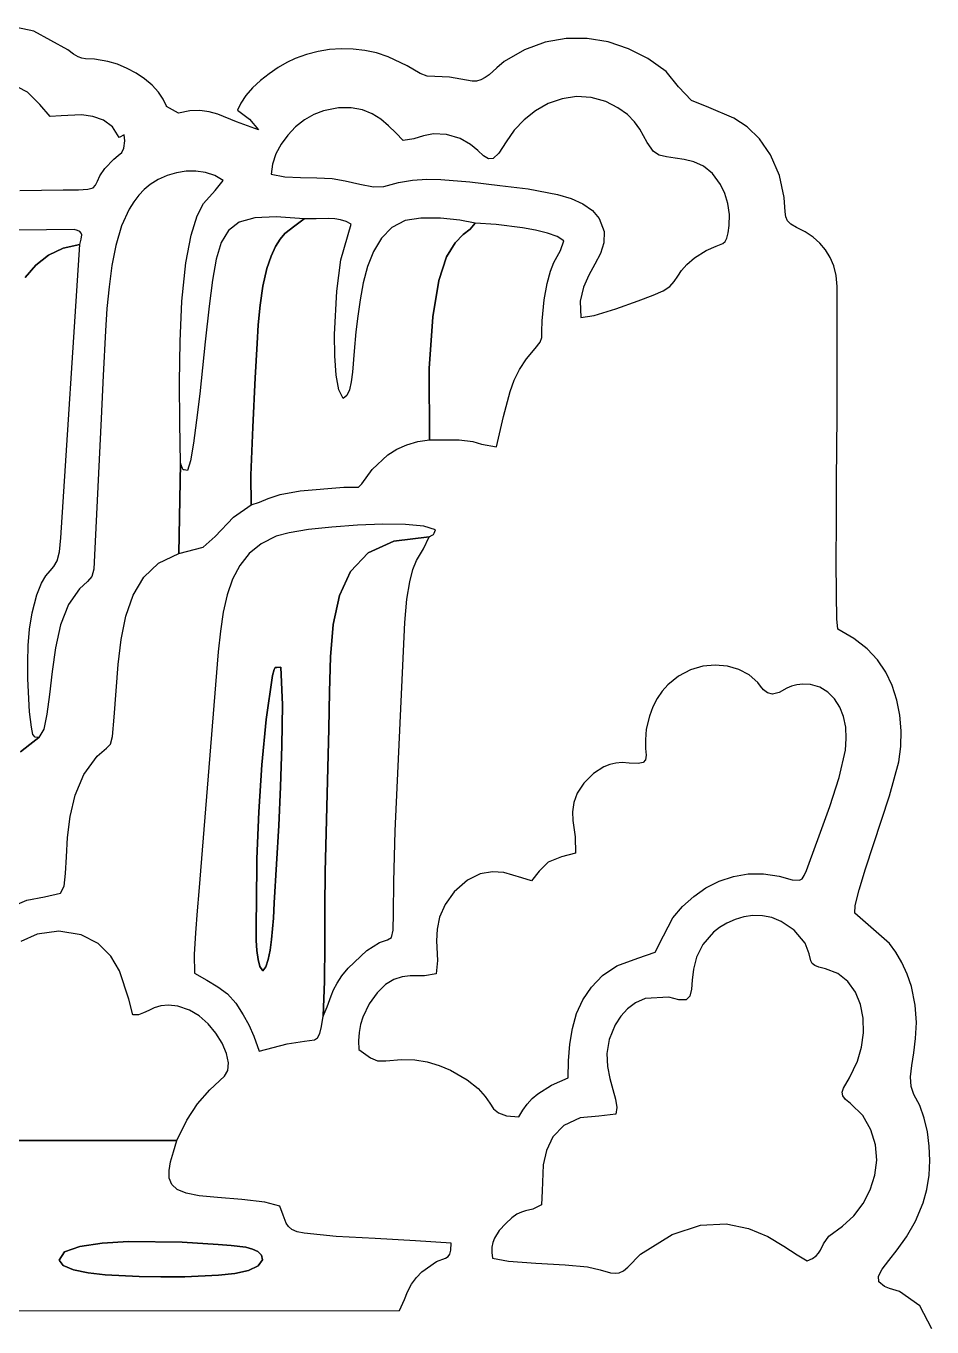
# Model space of a CAD drawing. Header units: millimetres. Extents: x 265.6 to 315.6, y -9426.2 to -9374.5.
# Drawn here: x 297.13 to 315.45, y -9408.17 to -9381.87 of the extents above; entities that cross this region are included whole.
import ezdxf

# ---------------------------------------------------------------- set-up
doc = ezdxf.new("R2010")
doc.units = ezdxf.units.MM
doc.header["$MEASUREMENT"] = 0
doc.layers.add('Capa 1', color=7, linetype='Continuous')

msp = doc.modelspace()

# ---------------------------------------------------------------- linework, layer by layer
at = {"layer": 'Capa 1', "color": 28}
msp.add_lwpolyline([(315.4512, -9408.2071), (315.2058, -9407.742), (314.7955, -9407.4486), (314.5898, -9407.3887), (314.4889, -9407.3514), (314.3793, -9407.2566), (314.3717, -9407.1415), (314.4448, -9406.9995), (314.5772, -9406.8241), (314.7477, -9406.609), (314.9349, -9406.3475), (315.1177, -9406.0333), (315.2746, -9405.6598), (315.3484, -9405.3877), (315.393, -9405.1008), (315.4091, -9404.8062), (315.3974, -9404.5111), (315.3586, -9404.2227), (315.2934, -9403.9482), (315.2025, -9403.6948), (315.0867, -9403.4696), (315.0281, -9403.3068), (315.02, -9403.1115), (315.0447, -9402.8841), (315.0843, -9402.6252), (315.1209, -9402.3351), (315.1367, -9402.0145), (315.1137, -9401.6637), (315.0342, -9401.2833), (314.9494, -9401.0364), (314.8428, -9400.8022), (314.7207, -9400.5921), (314.5895, -9400.4174), (313.8888, -9399.8018), (313.898, -9399.6456), (313.9783, -9399.3315), (314.1087, -9398.906), (314.2684, -9398.416), (314.5923, -9397.429), (314.7832, -9396.7441), (314.82, -9396.4314), (314.8258, -9396.1155), (314.7994, -9395.802), (314.7396, -9395.4963), (314.6452, -9395.2041), (314.515, -9394.9308), (314.3478, -9394.682), (314.1425, -9394.4632), (313.8719, -9394.2509), (313.547, -9394.0638), (313.5292, -9393.8514), (313.5199, -9393.3617), (313.5171, -9392.6815), (313.519, -9391.8974), (313.5238, -9391.096), (313.5296, -9390.3641), (313.5344, -9389.7881), (313.5365, -9389.4549), (313.5344, -9387.1336), (313.5123, -9386.9145), (313.4652, -9386.7192), (313.394, -9386.5456), (313.2999, -9386.3921), (313.1837, -9386.2568), (313.0464, -9386.1378), (312.889, -9386.0332), (312.7126, -9385.9413), (312.5976, -9385.8754), (312.5296, -9385.8055), (312.4954, -9385.7242), (312.4816, -9385.6241), (312.462, -9385.3382), (312.3648, -9384.889), (312.1888, -9384.4709), (311.9655, -9384.149), (311.712, -9383.9078), (311.4453, -9383.7321), (310.9401, -9383.5152), (310.5859, -9383.3753), (310.3277, -9383.0965), (310.0746, -9382.7912), (309.7058, -9382.5288), (309.313, -9382.3274), (308.9026, -9382.1902), (308.4807, -9382.1207), (308.0537, -9382.1222), (307.6278, -9382.1983), (307.2092, -9382.3522), (306.8043, -9382.5874), (306.6505, -9382.7158), (306.4957, -9382.8539), (306.4154, -9382.913), (306.332, -9382.9583), (306.2444, -9382.9842), (306.1517, -9382.9854), (305.693, -9382.902), (305.396, -9382.8887), (305.2424, -9382.8821), (305.1007, -9382.8291), (304.8394, -9382.6764), (304.4569, -9382.4898), (304.221, -9382.4145), (303.9836, -9382.3628), (303.7456, -9382.3344), (303.508, -9382.3288), (303.2716, -9382.3455), (303.0373, -9382.384), (302.8059, -9382.4439), (302.5783, -9382.5247), (302.4088, -9382.6042), (302.2289, -9382.7087), (302.0471, -9382.8331), (301.8721, -9382.9722), (301.7124, -9383.1208), (301.5768, -9383.2737), (301.4738, -9383.4258), (301.412, -9383.5719), (301.6489, -9383.7549), (301.8353, -9383.9661), (301.3862, -9383.8055), (301.0148, -9383.654), (300.8355, -9383.6013), (300.6483, -9383.5742), (300.444, -9383.5808), (300.2136, -9383.6288), (299.9716, -9383.497), (299.9716, -9383.497), (299.9771, -9383.4924), (299.9097, -9383.3467), (299.8096, -9383.204), (299.6815, -9383.0675), (299.5303, -9382.9402), (299.3605, -9382.8251), (299.1771, -9382.7252), (298.9849, -9382.6437), (298.7885, -9382.5835), (298.5153, -9382.5392), (298.3391, -9382.5313), (298.2638, -9382.5195), (298.1846, -9382.4909), (298.0921, -9382.437), (297.9769, -9382.3491), (297.2946, -9381.9764), (296.812, -9381.8693)], dxfattribs=at)
at = {"layer": 'Capa 1', "color": 97}
msp.add_lwpolyline([(297.005, -9385.1973), (297.887, -9385.1834), (298.1944, -9385.1812), (298.3837, -9385.1678), (298.4882, -9385.138), (298.5415, -9385.0866), (298.5769, -9385.0084), (298.6279, -9384.898), (298.728, -9384.7504), (298.9106, -9384.5603), (298.9997, -9384.4883), (299.0683, -9384.4264), (299.1134, -9384.3383), (299.1321, -9384.1872), (299.1321, -9384.1872), (299.12, -9384.0667), (299.017, -9384.1257), (298.8832, -9383.9085), (298.6986, -9383.7705), (298.4828, -9383.6955), (298.2554, -9383.6674), (297.8441, -9383.6868), (297.6216, -9383.6994), (297.4128, -9383.4576), (297.1605, -9383.2093), (296.9656, -9383.1066)], dxfattribs=at)
for points in [[(304.7572, -9384.1854), (304.6133, -9384.0315), (304.4651, -9383.8847), (304.3067, -9383.7525), (304.1319, -9383.6428), (303.9347, -9383.5632), (303.7091, -9383.5213), (303.449, -9383.5249), (303.1485, -9383.5816), (302.9521, -9383.6549), (302.7624, -9383.7653), (302.5853, -9383.9067), (302.4264, -9384.0732), (302.2915, -9384.2585), (302.1863, -9384.4565), (302.1166, -9384.6613), (302.088, -9384.8666), (302.3667, -9384.9178), (302.6832, -9384.9345), (303.0107, -9384.9391), (303.3225, -9384.9542), (303.5851, -9385.0007), (303.8799, -9385.0695), (304.1574, -9385.12), (304.3682, -9385.1115), (304.6617, -9385.0341), (304.9506, -9384.988), (305.2371, -9384.9682), (305.5234, -9384.9699), (306.1042, -9385.0174), (306.7109, -9385.0909), (307.2852, -9385.1623), (307.8796, -9385.2755), (308.1527, -9385.3584), (308.3929, -9385.4645), (308.5874, -9385.5982), (308.7238, -9385.7637), (308.8198, -9386.0202), (308.8183, -9386.2503), (308.7476, -9386.4663), (308.6361, -9386.6804), (308.5122, -9386.9048), (308.4044, -9387.1517), (308.3409, -9387.4332), (308.3503, -9387.7616), (308.6179, -9387.722), (309.0581, -9387.5856), (309.5104, -9387.4252), (309.8148, -9387.3135), (310.0151, -9387.2255), (310.1487, -9387.1328), (310.2394, -9387.0343), (310.3112, -9386.9285), (310.3878, -9386.8142), (310.493, -9386.6901), (310.6507, -9386.5548), (310.8848, -9386.407), (311.0882, -9386.3191), (311.2223, -9386.2651), (311.2686, -9386.223), (311.3041, -9386.156), (311.3308, -9386.0529), (311.3509, -9385.9028), (311.3538, -9385.6773), (311.3215, -9385.4575), (311.2597, -9385.2522), (311.1739, -9385.0703), (311.0104, -9384.8497), (310.8284, -9384.7041), (310.6364, -9384.6158), (310.4426, -9384.5669), (310.2555, -9384.5396), (310.0833, -9384.516), (309.9344, -9384.4785), (309.8172, -9384.4092), (309.694, -9384.223), (309.5456, -9383.9549), (309.437, -9383.8076), (309.2922, -9383.6608), (309.1013, -9383.5214), (308.8543, -9383.3964), (308.5588, -9383.3118), (308.2624, -9383.2958), (307.9716, -9383.3407), (307.6935, -9383.4387), (307.4348, -9383.5822), (307.2022, -9383.7634), (307.0026, -9383.9747), (306.8428, -9384.2082), (306.6947, -9384.4385), (306.5808, -9384.5451), (306.4837, -9384.5544), (306.3859, -9384.4927), (306.2699, -9384.3865), (306.1181, -9384.262), (305.9131, -9384.1456), (305.6374, -9384.0638), (305.372, -9384.0495), (305.1669, -9384.0903), (304.9769, -9384.1483), (304.7572, -9384.1854)], [(309.8575, -9400.5921), (310.0243, -9400.2637), (310.2139, -9399.8963), (310.4092, -9399.6678), (310.633, -9399.4651), (310.8813, -9399.293), (311.1504, -9399.1562), (311.4365, -9399.0595), (311.7357, -9399.0077), (312.0441, -9399.0055), (312.358, -9399.0577), (312.6246, -9399.1299), (312.7746, -9399.1395), (312.8246, -9399.1069), (312.868, -9399.0419), (312.9122, -9398.9389), (312.9648, -9398.7925), (313.1672, -9398.2391), (313.3842, -9397.6477), (313.5753, -9397.058), (313.6998, -9396.5095), (313.7193, -9396.2725), (313.706, -9396.0442), (313.6609, -9395.8304), (313.5851, -9395.6369), (313.4794, -9395.4695), (313.3449, -9395.3341), (313.1825, -9395.2365), (312.9932, -9395.1824), (312.8426, -9395.1722), (312.7156, -9395.186), (312.6082, -9395.2167), (312.5164, -9395.2572), (312.3632, -9395.3397), (312.224, -9395.377), (312.1225, -9395.3497), (312.0472, -9395.2879), (311.9872, -9395.2113), (311.9318, -9395.1397), (311.7564, -9394.9879), (311.5483, -9394.8774), (311.3163, -9394.8102), (311.0693, -9394.7881), (310.8162, -9394.8129), (310.5659, -9394.8867), (310.3273, -9395.0113), (310.1093, -9395.1886), (309.995, -9395.3177), (309.8953, -9395.4641), (309.8097, -9395.6312), (309.7376, -9395.8227), (309.6755, -9396.083), (309.6569, -9396.2993), (309.6616, -9396.4733), (309.6695, -9396.6068), (309.6605, -9396.7014), (309.6144, -9396.7589), (309.511, -9396.781), (309.3302, -9396.7694), (309.1893, -9396.7609), (309.0577, -9396.7707), (308.9345, -9396.7983), (308.8189, -9396.8428), (308.6069, -9396.98), (308.4147, -9397.1766), (308.2799, -9397.3781), (308.207, -9397.5694), (308.1813, -9397.7521), (308.1879, -9397.9276), (308.2396, -9398.2637), (308.2442, -9398.5902), (307.9604, -9398.6651), (307.6886, -9398.7745), (307.508, -9398.9546), (307.357, -9399.1472), (307.1572, -9399.0901), (306.7923, -9398.9804), (306.5653, -9398.9661), (306.3179, -9399.0112), (306.0571, -9399.1396), (305.7897, -9399.3756), (305.6059, -9399.6291), (305.4963, -9399.8822), (305.4437, -9400.1283), (305.4306, -9400.3611), (305.4538, -9400.7608), (305.4273, -9401.0294), (305.1902, -9401.0735), (304.8978, -9401.0722), (304.7374, -9401.0919), (304.5711, -9401.1451), (304.4015, -9401.2467), (304.2312, -9401.4117), (304.0738, -9401.6344), (303.9454, -9401.9055), (303.8988, -9402.0567), (303.8675, -9402.217), (303.8543, -9402.3853), (303.8618, -9402.5606), (304.0962, -9402.7259), (304.2387, -9402.7875), (304.4086, -9402.7857), (304.7254, -9402.7606), (304.9943, -9402.7655), (305.2464, -9402.8069), (305.4853, -9402.8797), (305.7151, -9402.9785), (306.0559, -9403.1718), (306.2782, -9403.3489), (306.4172, -9403.5072), (306.5083, -9403.644), (306.5867, -9403.7566), (306.6877, -9403.8424), (306.8465, -9403.8987), (307.0985, -9403.9228), (307.1756, -9403.7851), (307.2654, -9403.6622), (307.3683, -9403.5522), (307.4849, -9403.4533), (307.761, -9403.2814), (308.0977, -9403.1318), (308.1034, -9402.7873), (308.1288, -9402.4543), (308.1809, -9402.1357), (308.2664, -9401.8347), (308.3922, -9401.5542), (308.565, -9401.2973), (308.7918, -9401.0669), (309.0794, -9400.8662), (309.501, -9400.7118), (309.8575, -9400.5921)], [(312.9251, -9406.8347), (313.0321, -9406.7835), (313.1074, -9406.7302), (313.1593, -9406.6742), (313.1964, -9406.6151), (313.2593, -9406.4849), (313.3633, -9406.335), (313.64, -9406.1292), (313.8697, -9405.9188), (314.0595, -9405.6723), (314.204, -9405.3977), (314.2975, -9405.1034), (314.3347, -9404.7974), (314.3099, -9404.4879), (314.2179, -9404.1831), (314.0529, -9403.8912), (313.806, -9403.6546), (313.6996, -9403.5693), (313.646, -9403.494), (313.6365, -9403.4205), (313.6626, -9403.3408), (313.7863, -9403.1299), (313.9478, -9402.7966), (314.0287, -9402.5154), (314.0658, -9402.222), (314.0577, -9401.9293), (314.0034, -9401.6502), (313.9016, -9401.3976), (313.7509, -9401.1846), (313.5503, -9401.0239), (313.2984, -9400.9286), (313.1653, -9400.895), (313.0796, -9400.8593), (313.0294, -9400.8182), (313.0024, -9400.7683), (312.9702, -9400.6283), (312.8865, -9400.4121), (312.6641, -9400.1504), (312.4042, -9399.9692), (312.2155, -9399.8932), (312.0235, -9399.8563), (311.8322, -9399.8536), (311.6458, -9399.8806), (311.4686, -9399.9324), (311.3046, -9400.0043), (311.1581, -9400.0916), (311.0332, -9400.1895), (310.8179, -9400.4385), (310.6924, -9400.6912), (310.63, -9400.9345), (310.604, -9401.1556), (310.5879, -9401.3415), (310.5548, -9401.4792), (310.4783, -9401.5558), (310.3315, -9401.5583), (310.1303, -9401.5031), (309.6517, -9401.5274), (309.457, -9401.6149), (309.2943, -9401.7367), (309.1588, -9401.8875), (309.0459, -9402.0617), (308.9229, -9402.3569), (308.8778, -9402.6376), (308.8893, -9402.901), (308.9363, -9403.1448), (308.9976, -9403.3661), (309.0521, -9403.5624), (309.0786, -9403.7312), (309.0559, -9403.8697), (308.7178, -9403.9098), (308.3393, -9403.939), (308.0077, -9404.0986), (307.7872, -9404.3276), (307.6555, -9404.5999), (307.5905, -9404.8895), (307.5717, -9405.4165), (307.5532, -9405.7001), (307.3838, -9405.7859), (307.2305, -9405.8206), (307.149, -9405.8452), (307.0586, -9405.8887), (306.9549, -9405.9615), (306.8337, -9406.0742), (306.7014, -9406.2211), (306.6023, -9406.3757), (306.57, -9406.4616), (306.5517, -9406.5563), (306.5492, -9406.662), (306.5646, -9406.7811), (306.8908, -9406.8397), (307.4408, -9406.8793), (308.0334, -9406.9131), (308.4876, -9406.9544), (308.7434, -9407.0146), (308.9509, -9407.0719), (309.0425, -9407.0825), (309.1294, -9407.072), (309.214, -9407.0337), (309.2986, -9406.9607), (309.5606, -9406.6969), (310.1973, -9406.3014), (310.7728, -9406.112), (311.2869, -9406.0845), (311.7393, -9406.175), (312.1296, -9406.3393), (312.4575, -9406.5334), (312.7228, -9406.7132), (312.9251, -9406.8347)]]:
    msp.add_lwpolyline(points, close=True, dxfattribs=at)
at = {"layer": 'Capa 1', "color": 7}
for points in [[(296.8641, -9399.6593), (297.1478, -9399.5419), (297.5087, -9399.4752), (297.8309, -9399.4013), (297.9017, -9399.255), (297.9346, -9399.0014), (297.9517, -9398.6657), (297.975, -9398.2728), (298.0267, -9397.8478), (298.129, -9397.4158), (298.3039, -9397.0017), (298.5737, -9396.6307), (298.7584, -9396.4661), (298.8446, -9396.3887), (298.8803, -9396.2351), (298.9133, -9395.8418), (298.9533, -9395.306), (298.9947, -9394.7774), (299.0545, -9394.27), (299.1496, -9393.7975), (299.2969, -9393.374), (299.5132, -9393.0131), (299.8154, -9392.7289), (300.2205, -9392.5352), (300.2545, -9390.7048), (300.2409, -9389.8887), (300.2356, -9389.0678), (300.2478, -9388.2477), (300.2872, -9387.434), (300.3655, -9386.6576), (300.4698, -9386.0958), (300.5908, -9385.7085), (300.7191, -9385.4557), (300.9605, -9385.1935), (301.1191, -9384.989), (300.9486, -9384.8911), (300.7639, -9384.8296), (300.57, -9384.8018), (300.3722, -9384.805), (300.1756, -9384.8365), (299.9855, -9384.8938), (299.8069, -9384.9741), (299.6451, -9385.0748), (299.5247, -9385.1741), (299.4134, -9385.2904), (299.3115, -9385.423), (299.2191, -9385.5713), (299.0635, -9385.9116), (298.9484, -9386.3055), (298.8704, -9386.7133), (298.8121, -9387.141), (298.7694, -9387.5828), (298.7385, -9388.0332), (298.6957, -9388.9368), (298.6517, -9389.8065), (298.517, -9392.5676), (298.5016, -9392.8512), (298.463, -9392.9973), (298.3758, -9393.0983), (298.2149, -9393.2463), (297.9897, -9393.5651), (297.8332, -9393.9757), (297.7285, -9394.4404), (297.6589, -9394.9213), (297.6075, -9395.3807), (297.5575, -9395.7807), (297.4922, -9396.0834), (297.3947, -9396.2512), (297.3947, -9396.2512), (297.2091, -9396.3924), (297.0197, -9396.5431)], [(297.1147, -9386.9502), (297.329, -9386.702), (297.5847, -9386.5037), (297.8829, -9386.3623), (298.2248, -9386.2847), (298.2505, -9386.1759), (298.2599, -9386.0895), (298.249, -9386.0545), (298.2228, -9386.0249), (298.1775, -9386.0007), (298.1093, -9385.9817), (296.4154, -9386.0042)], [(294.818, -9404.3979), (300.1832, -9404.3988), (300.3866, -9403.9893), (300.6019, -9403.6589), (300.8483, -9403.3738), (301.1452, -9403.1004), (301.2148, -9402.9865), (301.2253, -9402.8271), (301.1837, -9402.6375), (301.0969, -9402.4327), (300.972, -9402.228), (300.8159, -9402.0384), (300.6356, -9401.8791), (300.4382, -9401.7653), (300.2023, -9401.6863), (300.0115, -9401.6611), (299.8564, -9401.6758), (299.7277, -9401.7165), (299.616, -9401.7693), (299.512, -9401.8205), (299.4064, -9401.856), (299.2899, -9401.862), (299.2128, -9401.5435), (299.023, -9400.969), (298.8463, -9400.6731), (298.5941, -9400.418), (298.2504, -9400.2386), (297.7995, -9400.1698), (297.362, -9400.2259), (297.0261, -9400.3783)]]:
    msp.add_lwpolyline(points, dxfattribs=at)
at = {"layer": 'Capa 1', "color": 134}
for points in [[(300.2545, -9390.7048), (300.2205, -9392.5352), (300.7152, -9392.4064), (300.9583, -9392.1869), (301.3288, -9391.8002), (301.6846, -9391.5463), (301.6818, -9390.949), (301.7187, -9389.9805), (301.7688, -9388.9798), (301.8058, -9388.2859), (301.8286, -9387.9079), (301.8647, -9387.5133), (301.9202, -9387.1265), (302.0015, -9386.7716), (302.0869, -9386.52), (302.1774, -9386.3257), (302.2717, -9386.1782), (302.3688, -9386.0668), (302.5663, -9385.9099), (302.7606, -9385.7704), (302.1901, -9385.7269), (301.7593, -9385.7472), (301.4454, -9385.8369), (301.2258, -9386.0019), (301.0778, -9386.248), (300.9786, -9386.581), (300.9055, -9387.0067), (300.8359, -9387.531), (300.7573, -9388.2516), (300.6457, -9389.3048), (300.5835, -9389.8349), (300.5204, -9390.3025), (300.4587, -9390.6593), (300.4009, -9390.8566), (300.3331, -9390.8426), (300.3119, -9390.8434), (300.2986, -9390.8128), (300.2545, -9390.7048)], [(305.2884, -9390.2317), (305.8884, -9390.232), (306.1665, -9390.2695), (306.3449, -9390.3238), (306.6456, -9390.3748), (306.7878, -9389.7614), (306.922, -9389.2555), (307.0066, -9389.0288), (307.1138, -9388.812), (307.2518, -9388.5994), (307.4288, -9388.3855), (307.531, -9388.261), (307.5639, -9388.1694), (307.564, -9388.0476), (307.568, -9387.8325), (307.6097, -9387.4019), (307.6677, -9387.0734), (307.7358, -9386.8284), (307.8078, -9386.6485), (307.9377, -9386.4101), (308.007, -9386.2106), (307.8704, -9386.1271), (307.6747, -9386.0558), (307.4369, -9385.9961), (307.1741, -9385.9477), (306.6415, -9385.8828), (306.213, -9385.8575), (306.1152, -9385.9757), (305.9739, -9386.0847), (305.8082, -9386.2503), (305.6374, -9386.5383), (305.4808, -9387.0147), (305.3576, -9387.7451), (305.287, -9388.7955), (305.2884, -9390.2317)], [(303.1385, -9401.8858), (303.2225, -9401.6989), (303.3001, -9401.4767), (303.353, -9401.3515), (303.4242, -9401.2165), (303.5202, -9401.0714), (303.6476, -9400.9158), (304.0256, -9400.5557), (304.2816, -9400.3984), (304.4395, -9400.3442), (304.5233, -9400.2937), (304.5569, -9400.1472), (304.5644, -9399.8051), (304.5697, -9399.1678), (304.5967, -9398.1358), (304.7911, -9393.9274), (304.8351, -9393.4565), (304.8915, -9393.1076), (304.9566, -9392.8561), (305.0268, -9392.6772), (305.1668, -9392.439), (305.2814, -9392.1958), (304.5712, -9392.2823), (304.053, -9392.5225), (303.6961, -9392.8965), (303.4699, -9393.3843), (303.3438, -9393.966), (303.287, -9394.6215), (303.2691, -9395.3309), (303.2593, -9396.0742), (303.1824, -9398.9688), (303.1764, -9399.6886), (303.1782, -9400.4377), (303.171, -9401.1815), (303.1385, -9401.8858)], [(301.7905, -9399.6265), (301.7855, -9399.947), (301.7878, -9400.3586), (301.8, -9400.5608), (301.8239, -9400.7404), (301.863, -9400.8825), (301.9205, -9400.9718), (301.9828, -9400.8894), (302.0323, -9400.743), (302.0706, -9400.5518), (302.0995, -9400.335), (302.1353, -9399.9014), (302.1531, -9399.5962), (302.245, -9398.0325), (302.2757, -9397.2486), (302.3089, -9396.418), (302.3205, -9395.5939), (302.2863, -9394.8294), (302.2034, -9394.838), (302.1695, -9394.838), (302.152, -9394.8758), (302.1182, -9394.9979), (301.986, -9395.8893), (301.8998, -9396.808), (301.8384, -9397.7562), (301.8019, -9398.7052), (301.7905, -9399.6265)], [(297.8053, -9406.8166), (297.9138, -9406.6514), (298.2221, -9406.5399), (298.6722, -9406.4731), (299.2061, -9406.4422), (300.2937, -9406.4525), (301.0211, -9406.4997), (301.279, -9406.5199), (301.5791, -9406.5578), (301.7143, -9406.5931), (301.8231, -9406.6445), (301.8933, -9406.7159), (301.9126, -9406.8112), (301.8305, -9406.935), (301.633, -9407.0248), (301.3528, -9407.086), (301.0228, -9407.1241), (300.3443, -9407.1523), (299.8599, -9407.1525), (299.4225, -9407.1484), (298.7339, -9407.1132), (298.3893, -9407.0735), (298.0946, -9407.0136), (297.8874, -9406.9294), (297.8053, -9406.8166)]]:
    msp.add_lwpolyline(points, close=True, dxfattribs=at)
at = {"layer": 'Capa 1', "color": 7}
for points in [[(302.7606, -9385.7704), (302.5663, -9385.9099), (302.3688, -9386.0668), (302.2717, -9386.1782), (302.1774, -9386.3257), (302.0869, -9386.52), (302.0015, -9386.7716), (301.9202, -9387.1265), (301.8647, -9387.5133), (301.8286, -9387.9079), (301.8058, -9388.2859), (301.7688, -9388.9798), (301.7187, -9389.9805), (301.6818, -9390.949), (301.6846, -9391.5463), (301.8575, -9391.492), (302.0279, -9391.4185), (302.2745, -9391.3392), (302.6759, -9391.2681), (303.5584, -9391.1933), (303.8537, -9391.193), (303.9238, -9391.1214), (304.1304, -9390.8329), (304.4485, -9390.5348), (304.6279, -9390.426), (304.8348, -9390.3359), (305.0585, -9390.2694), (305.2884, -9390.2317), (305.287, -9388.7955), (305.3576, -9387.7451), (305.4808, -9387.0147), (305.6374, -9386.5383), (305.8082, -9386.2503), (305.9739, -9386.0847), (306.1152, -9385.9757), (306.213, -9385.8575), (305.9061, -9385.7937), (305.5122, -9385.7529), (305.1152, -9385.7507), (304.7992, -9385.803), (304.532, -9385.9453), (304.3216, -9386.1576), (304.1601, -9386.4247), (304.0393, -9386.7315), (303.9512, -9387.0628), (303.8877, -9387.4034), (303.8407, -9387.7381), (303.8021, -9388.0517), (303.7699, -9388.4447), (303.7374, -9388.8681), (303.7109, -9389.0596), (303.6723, -9389.2209), (303.6176, -9389.3392), (303.5427, -9389.4021), (303.4555, -9389.2257), (303.4011, -9388.9261), (303.375, -9388.5399), (303.3722, -9388.104), (303.4182, -9387.2294), (303.5011, -9386.5958), (303.707, -9385.8738), (303.6052, -9385.8223), (303.4942, -9385.7887), (303.3762, -9385.7696), (303.2535, -9385.7615), (303.003, -9385.7645), (302.7606, -9385.7704)], [(303.1385, -9401.8858), (303.171, -9401.1815), (303.1782, -9400.4377), (303.1764, -9399.6886), (303.1824, -9398.9688), (303.2593, -9396.0742), (303.2691, -9395.3309), (303.287, -9394.6215), (303.3438, -9393.966), (303.4699, -9393.3843), (303.6961, -9392.8965), (304.053, -9392.5225), (304.5712, -9392.2823), (305.2814, -9392.1958), (305.3437, -9392.1647), (305.3723, -9392.1517), (305.3882, -9392.1248), (305.4125, -9392.0521), (305.1779, -9391.9834), (304.8073, -9391.9483), (304.3447, -9391.9421), (303.8342, -9391.9602), (303.3198, -9391.9979), (302.8456, -9392.0506), (302.4557, -9392.1137), (302.194, -9392.1826), (301.8908, -9392.335), (301.6478, -9392.5323), (301.4573, -9392.772), (301.3115, -9393.0517), (301.2025, -9393.3687), (301.1226, -9393.7206), (301.0639, -9394.1048), (301.0187, -9394.5188), (300.6265, -9399.3628), (300.5954, -9399.7543), (300.5584, -9400.2011), (300.5336, -9400.6414), (300.5389, -9401.0132), (300.7915, -9401.1607), (301.0135, -9401.2898), (301.2068, -9401.4326), (301.3729, -9401.6211), (301.5267, -9401.856), (301.6385, -9402.0609), (301.7368, -9402.2891), (301.8504, -9402.594), (302.4159, -9402.4436), (302.7608, -9402.3912), (302.9653, -9402.3638), (303.0294, -9402.3205), (303.0758, -9402.2368), (303.1102, -9402.0971), (303.1385, -9401.8858)], [(301.7905, -9399.6265), (301.8019, -9398.7052), (301.8384, -9397.7562), (301.8998, -9396.808), (301.986, -9395.8893), (302.1182, -9394.9979), (302.152, -9394.8758), (302.1695, -9394.838), (302.2034, -9394.838), (302.2863, -9394.8294), (302.3205, -9395.5939), (302.3089, -9396.418), (302.2757, -9397.2486), (302.245, -9398.0325), (302.1531, -9399.5962), (302.1353, -9399.9014), (302.0995, -9400.335), (302.0706, -9400.5518), (302.0323, -9400.743), (301.9828, -9400.8894), (301.9205, -9400.9718), (301.863, -9400.8825), (301.8239, -9400.7404), (301.8, -9400.5608), (301.7878, -9400.3586), (301.7855, -9399.947), (301.7905, -9399.6265)], [(297.8053, -9406.8166), (297.8874, -9406.9294), (298.0946, -9407.0136), (298.3893, -9407.0735), (298.7339, -9407.1132), (299.4225, -9407.1484), (299.8599, -9407.1525), (300.3443, -9407.1523), (301.0228, -9407.1241), (301.3528, -9407.086), (301.633, -9407.0248), (301.8305, -9406.935), (301.9126, -9406.8112), (301.8933, -9406.7159), (301.8231, -9406.6445), (301.7143, -9406.5931), (301.5791, -9406.5578), (301.279, -9406.5199), (301.0211, -9406.4997), (300.2937, -9406.4525), (299.2061, -9406.4422), (298.6722, -9406.4731), (298.2221, -9406.5399), (297.9138, -9406.6514), (297.8053, -9406.8166)]]:
    msp.add_lwpolyline(points, close=True, dxfattribs=at)
at = {"layer": 'Capa 1', "color": 134}
for points in [[(297.0197, -9396.5431), (297.2091, -9396.3924), (297.3947, -9396.2512), (297.3947, -9396.2512), (297.317, -9396.2437), (297.2724, -9396.1947), (297.2419, -9396.0446), (297.2064, -9395.7341), (297.1688, -9395.0668), (297.167, -9394.7291), (297.1762, -9394.3937), (297.2037, -9394.0609), (297.2568, -9393.7307), (297.3495, -9393.368), (297.4436, -9393.1311), (297.5354, -9392.9818), (297.6213, -9392.882), (297.6977, -9392.7938), (297.7611, -9392.6791), (297.8079, -9392.4998), (297.8344, -9392.2178), (298.2248, -9386.2847), (297.8829, -9386.3623), (297.5847, -9386.5037), (297.329, -9386.702), (297.1147, -9386.9502)], [(280.5466, -9407.8458), (304.6826, -9407.8389), (304.7839, -9407.6147), (304.8482, -9407.4569), (304.929, -9407.305), (305.0254, -9407.1673), (305.1367, -9407.0519), (305.4353, -9406.8478), (305.6138, -9406.7753), (305.6671, -9406.7457), (305.7013, -9406.6976), (305.7199, -9406.6139), (305.7265, -9406.4776), (305.0106, -9406.4255), (304.1953, -9406.3831), (303.4041, -9406.3374), (302.7601, -9406.2753), (302.6139, -9406.2435), (302.5099, -9406.1976), (302.439, -9406.1393), (302.3922, -9406.0704), (302.3349, -9405.9084), (302.266, -9405.7261), (301.9621, -9405.6482), (301.4963, -9405.5925), (301.0076, -9405.5514), (300.6349, -9405.5176), (300.3709, -9405.4669), (300.1897, -9405.3903), (300.0794, -9405.288), (300.0284, -9405.1602), (300.025, -9405.0072), (300.0575, -9404.8291), (300.1141, -9404.6263), (300.1832, -9404.3988), (300.1832, -9404.3988), (294.818, -9404.3979)]]:
    msp.add_lwpolyline(points, dxfattribs=at)

doc.saveas('drawing.dxf')
